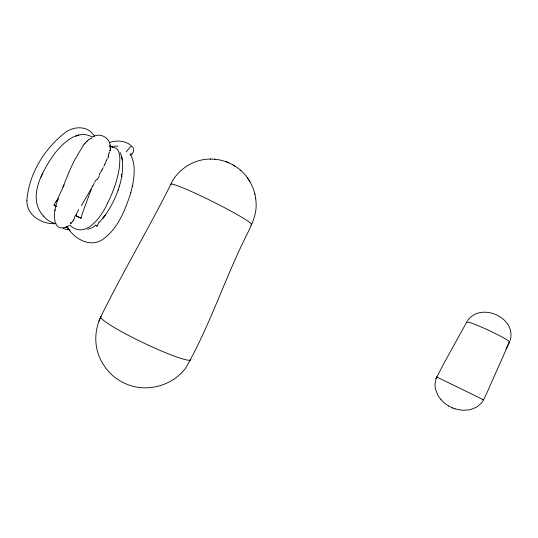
<?xml version="1.0" encoding="UTF-8"?>
<svg xmlns="http://www.w3.org/2000/svg" width="538" height="538" viewBox="0 0 538 538"><rect width="100%" height="100%" fill="white"/><g stroke="black" fill="none" stroke-linecap="round" stroke-linejoin="round"><path stroke-width="0.81" d="M43.376 215.967C46.537 219.874 50.969 222.732 55.945 223.62C42.213 224.615 26.409 215.583 26.9 200.291M26.9 200.418C28.81 174.265 44.069 149.288 64.432 133.168C73.161 125.791 88.582 125.226 94.439 136.41M510.125 340.446C516.984 317.729 480.75 301.556 467.562 320.635M122.213 173.175C122.852 166.336 123.263 158.892 120.082 152.577M75.219 215.462L81.043 218.226L82.206 213.788L92.556 185.805M132.415 186.155C134.46 175.543 135.838 163.458 130.068 153.733M121.79 176.289C118.965 191.441 112.361 205.879 103.054 218.146L105.078 215.456L99.422 222.308M58.676 198.67C53.047 207.668 50.155 236.411 69.14 225.449M54.95 210.694L55.152 209.786M66.867 226.76C73.861 238.092 88.851 247.823 101.843 240.009C117.795 229.457 125.146 210.19 130.808 192.705M109.86 150.29L109.759 150.714M130.788 192.792L132.435 186.061M109.422 152.019L108.979 153.552M466.769 322.033L444.005 363.19L435.988 378.712L434.939 384.65L435.424 389.041L438.08 395.672L441.039 399.754M108.932 153.707L108.098 156.215M210.782 159.06C195.529 158.925 180.721 167.385 172.806 180.385C149.981 226.431 123.525 270.574 100.848 316.694C97.27 324.212 95.475 332.565 95.838 340.89C96.618 359.209 108.548 376.418 125.401 383.601C145.946 393.029 172.227 386.21 185.684 368.039C208.791 327.763 223.317 283.035 243.579 241.3C249.168 229.228 256.956 217.009 256.101 203.129C255.658 190.634 249.968 178.387 240.473 170.21M119.228 186.794L119.402 186.269M118.084 190.223L118.239 189.766M62.933 187.036L69.631 170.539L75.36 158.401M107.217 158.576L106.558 160.23M92.025 136.921C76.806 128.394 61.002 144.635 52.785 156.114C41.581 172.664 27.23 198.246 43.571 216.215M106.443 160.499L105.085 163.613M42.872 173.028L40.982 177.217M98.931 321.186L100.707 317.043M435.988 378.712L436.721 376.99L437.058 377.125L483.561 399.821L482.956 399.559M95.159 225.173L97.143 226.128L99.053 221.945M76.914 156.316L77.223 155.65M104.917 163.976L104.742 164.359M104.654 164.547L103.895 166.121M73.356 220.089L72.462 221.71M76.362 214.205L78.077 210.627M509.452 342.02L486.984 392.693L483.575 399.821L481.449 403.07L476.594 407.205L469.983 409.774L462.404 410.312L454.973 408.86M76.268 214.406L75.676 215.61L81.043 218.226M77.438 155.193L83.229 145.69M506.05 349.001L509.493 341.946M56.712 200.694L56.241 201.622M78.292 210.197L78.615 209.551M103.162 167.594L102.119 169.611M107.398 203.492C101.628 216.464 85.239 239.975 69.805 225.113M63.269 186.753L57.089 199.907A38.501 33.511 -66.9 0 1 56.712 200.701M63.457 186.39L63.834 185.664M64.022 185.301L64.21 184.938M102.079 169.699L101.453 170.876M99.51 174.426L99.086 175.173M121.669 175.099L121.285 175.785A14.755 1.029 26.6 0 0 122.099 176.161M121.857 174.769L121.877 174.009M92.516 186.565L94.137 183.761M90.868 189.403L81.42 205.583M96.457 179.551L95.589 180.869M95.361 181.198L94.903 181.831M84.493 144.097L85.764 142.637M86.9 141.474L87.277 141.117M130.082 155.052C133.558 154.144 134.883 149.369 132.489 146.713M131.548 154.332L131.911 154.056M94.789 226.155L92.428 227.608L87.627 229.37M92.227 137.19C99.671 131.83 110.512 137.815 110.236 146.914M66.968 226.821L65.932 227.298L67.237 226.7M78.232 135.233L75.932 136.033L78.804 135.038M109.584 142.55C116.571 140.035 124.877 140.64 130.868 145.26M112.24 147.452C118.784 146.524 120.055 154.89 119.819 159.678C119.799 168.428 117.795 177.049 115.031 185.314A84.91 52.973 -64.2 0 1 107.385 203.485M67.748 229.665L69.261 229.511L65.986 229.531L63.074 228.132M115.172 146.094L110.196 146.76L109.994 145.092M214.541 159.208C224.285 159.974 233.687 164.11 240.963 170.613M210.217 159.04L215.012 159.228M115.892 146.06L117.862 146.148M111.063 146.76L112.772 146.874M455.034 408.887L452.397 407.891M228.973 162.9L226.115 161.743M452.613 407.986L448.598 405.988M56.678 206.424L54.082 205.173L56.181 206.202M95.172 225.153L97.143 226.128M437.293 377.299L436.721 376.99M448.625 406.008L444.623 403.224L441.005 399.721M235.57 166.491L233.055 164.951M122.099 174.164L122.173 174.218A14.687 1.015 26.6 0 0 121.904 174.083M70.142 230.452L66.228 226.491M249.982 181.743L247.339 177.674M254.844 193.942L254.931 194.379M255.644 198.273L255.732 198.73M121.662 156.619L122.328 160.129M126.309 151.918A5.198 0.538 -50.9 0 1 130.371 147.002A5.198 0.538 -50.9 0 1 131.541 146.592M121.312 175.899A14.223 0.962 26.7 0 1 121.729 176.155M94.244 182.691A3.221 1.271 -62.4 0 1 93.908 183.068M99.207 176.208A29.314 8.796 -60.1 0 1 97.028 179.813M101.252 170.896A39.079 8.662 -60 0 1 99.342 174.373M108.723 156.067A39.523 13.672 -58.4 0 1 107.95 158.212M110.384 149.826A19.919 4.136 -64.5 0 1 110.095 151.138M110.303 148.71A15.568 2.434 -67.4 0 1 110.088 149.873M110.351 147.567A12.757 1.661 -69.5 0 1 110.256 148.562M110.263 146.84A11.157 1.318 -71.1 0 1 110.351 147.419M110.068 146.746A10.753 1.224 -72.1 0 1 110.256 146.807M109.752 147.002A12.34 1.399 -73.5 0 1 109.947 146.807M70.902 222.725A12.925 2.771 -58 0 1 70.27 223.257M71.103 223.109A11.87 2.912 -67.6 0 1 70.397 223.795M72.475 221.32A10.639 2.831 -70.4 0 1 71.056 223.243M74.89 216.35A4.829 1.412 -72.5 0 1 73.417 220.546M68.091 227.513A23.356 22.495 -52.8 0 1 67.741 227.177M75.966 158.286A35.004 18.642 -71.1 0 1 76.551 156.935M83.134 145.314A33.04 16.819 -69.9 0 1 84.392 143.747M85.737 142.462A24.479 11.648 -68.1 0 1 86.887 141.299M87.311 140.949A19.704 9.139 -67.3 0 1 88.864 139.678M88.992 139.463A15.541 7.055 -66.5 0 1 91.742 138.199M55.992 201.488A26.638 22.751 -66.1 0 1 53.874 205.005M190.822 359.276A49.873 5.131 25.5 0 1 143.175 342.733A49.873 5.131 25.5 0 1 101.218 316.465M170.741 184.568A45.179 3.174 26.5 0 1 213.62 202.08A45.179 3.174 26.5 0 1 250.869 224.736M467.092 322.672A23.578 1.769 25 0 1 488.914 330.446A23.578 1.769 25 0 1 508.773 342.081"/></g></svg>
